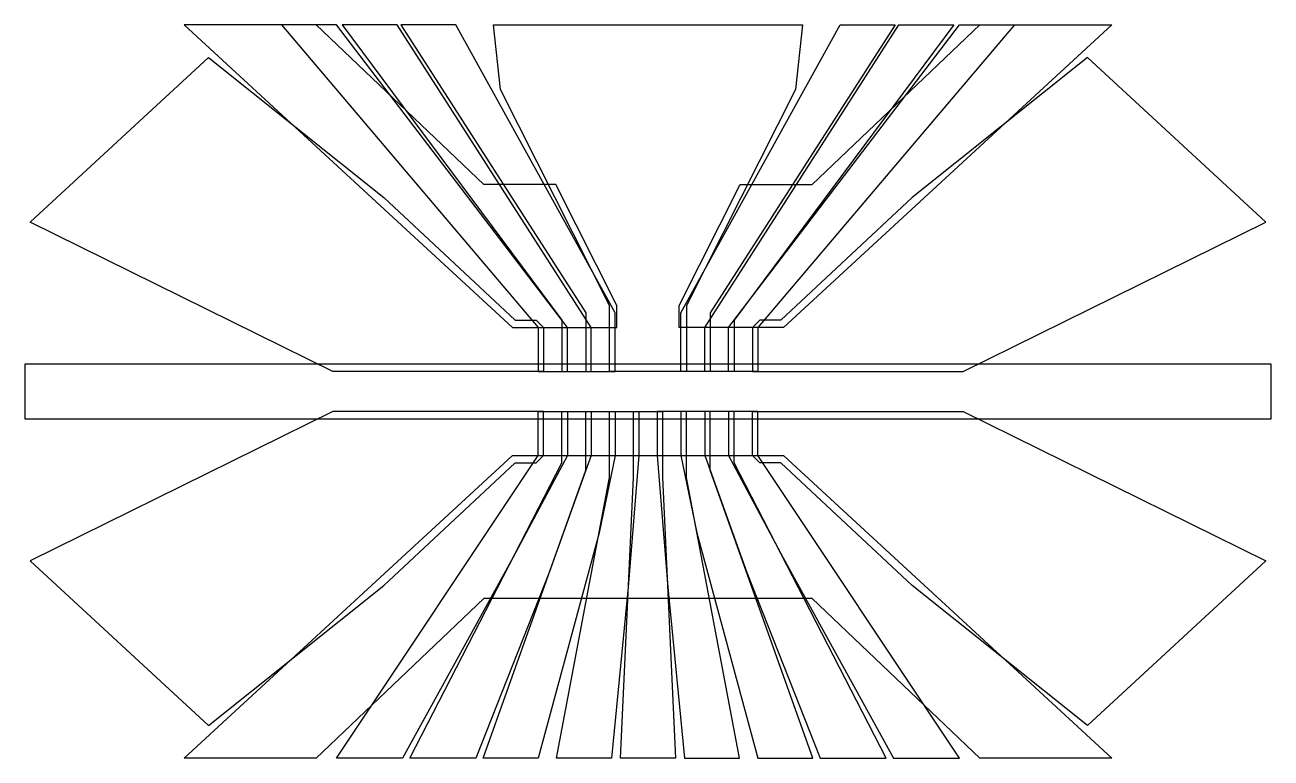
# Model space of a CAD drawing. Extents: x -1.7 to 1.7, y -0.97 to 1.03.
import ezdxf

# ---------------------------------------------------------------- set-up
doc = ezdxf.new("R2010")
doc.units = 13
doc.header["$MEASUREMENT"] = 0
for name, color, linetype in [('L1', 1, 'Continuous'), ('L2', 4, 'Continuous'), ('L3', 2, 'Continuous')]:
    doc.layers.add(name, color=color, linetype=linetype)

msp = doc.modelspace()

# ---------------------------------------------------------------- linework, layer by layer
at = {"layer": 'L1'}
for points in [[(-0.2518, 0.595), (-0.4483, 0.595), (-0.905, 1.03), (-1.265, 1.03), (-0.3698, 0.205), (-0.085, 0.205), (-0.085, 0.265)], [(0.2518, 0.595), (0.4483, 0.595), (0.905, 1.03), (1.265, 1.03), (0.3698, 0.205), (0.085, 0.205), (0.085, 0.265)], [(1.6999, 0.105), (-1.6999, 0.105), (-1.6999, -0.045), (1.6999, -0.045)], [(-0.3698, -0.145), (0.3698, -0.145), (1.265, -0.97), (0.905, -0.97), (0.4483, -0.535), (-0.4483, -0.535), (-0.905, -0.97), (-1.265, -0.97)]]:
    msp.add_lwpolyline(points, close=True, dxfattribs=at)
at = {"layer": 'L2'}
for points in [[(-0.235, 0.085), (-0.155, 0.085), (-0.155, 0.205), (-0.684, 1.03), (-0.834, 1.03), (-0.235, 0.225)], [(0.4026, 0.8538), (0.105, 0.265), (0.105, 0.085), (-0.105, 0.085), (-0.105, 0.265), (-0.4026, 0.8538), (-0.4214, 1.03), (0.4214, 1.03)], [(0.235, 0.085), (0.155, 0.085), (0.155, 0.205), (0.684, 1.03), (0.834, 1.03), (0.235, 0.225)], [(-1.6854, 0.4917), (-1.1987, 0.9412), (-0.7209, 0.5596), (-0.362, 0.225), (-0.305, 0.225), (-0.285, 0.205), (-0.285, 0.085), (-0.8597, 0.085)], [(1.6854, 0.4917), (1.1987, 0.9412), (0.7209, 0.5596), (0.362, 0.225), (0.305, 0.225), (0.285, 0.205), (0.285, 0.085), (0.8597, 0.085)], [(-1.6854, -0.4317), (-1.1987, -0.8812), (-0.7209, -0.4996), (-0.362, -0.165), (-0.305, -0.165), (-0.285, -0.145), (-0.285, -0.025), (-0.8597, -0.025)], [(-0.155, -0.025), (-0.155, -0.145), (-0.17, -0.185), (-0.2696, -0.4642), (-0.47, -0.97), (-0.65, -0.97), (-0.235, -0.165), (-0.235, -0.025)], [(-0.105, -0.025), (-0.025, -0.025), (-0.025, -0.145), (-0.0537, -0.5035), (-0.1, -0.97), (-0.25, -0.97), (-0.105, -0.205)], [(0.105, -0.025), (0.025, -0.025), (0.025, -0.145), (0.0537, -0.5035), (0.1, -0.97), (0.25, -0.97), (0.105, -0.205)], [(0.155, -0.025), (0.155, -0.145), (0.17, -0.185), (0.2696, -0.4642), (0.47, -0.97), (0.65, -0.97), (0.235, -0.165), (0.235, -0.025)], [(1.6854, -0.4317), (1.1987, -0.8812), (0.7209, -0.4996), (0.362, -0.165), (0.305, -0.165), (0.285, -0.145), (0.285, -0.025), (0.8597, -0.025)]]:
    msp.add_lwpolyline(points, close=True, dxfattribs=at)
at = {"layer": 'L3'}
for points in [[(-1, 1.03), (-0.3, 0.205), (-0.3, 0.085), (-0.22, 0.085), (-0.22, 0.205), (-0.85, 1.03)], [(-0.674, 1.03), (-0.17, 0.245), (-0.17, 0.085), (-0.09, 0.085), (-0.09, 0.245), (-0.524, 1.03)], [(0.674, 1.03), (0.17, 0.245), (0.17, 0.085), (0.09, 0.085), (0.09, 0.245), (0.524, 1.03)], [(1, 1.03), (0.3, 0.205), (0.3, 0.085), (0.22, 0.085), (0.22, 0.205), (0.85, 1.03)], [(-0.85, -0.97), (-0.3, -0.145), (-0.3, -0.025), (-0.22, -0.025), (-0.22, -0.145), (-0.3684, -0.4238), (-0.67, -0.97)], [(-0.45, -0.97), (-0.17, -0.185), (-0.17, -0.025), (-0.09, -0.025), (-0.09, -0.145), (-0.1336, -0.3559), (-0.3, -0.97)], [(-0.04, -0.205), (-0.04, -0.025), (0.04, -0.025), (0.04, -0.205), (0.075, -0.97), (-0.075, -0.97)], [(0.45, -0.97), (0.17, -0.185), (0.17, -0.025), (0.09, -0.025), (0.09, -0.145), (0.1336, -0.3559), (0.3, -0.97)], [(0.85, -0.97), (0.3, -0.145), (0.3, -0.025), (0.22, -0.025), (0.22, -0.145), (0.3684, -0.4238), (0.67, -0.97)]]:
    msp.add_lwpolyline(points, close=True, dxfattribs=at)

doc.saveas('drawing.dxf')
